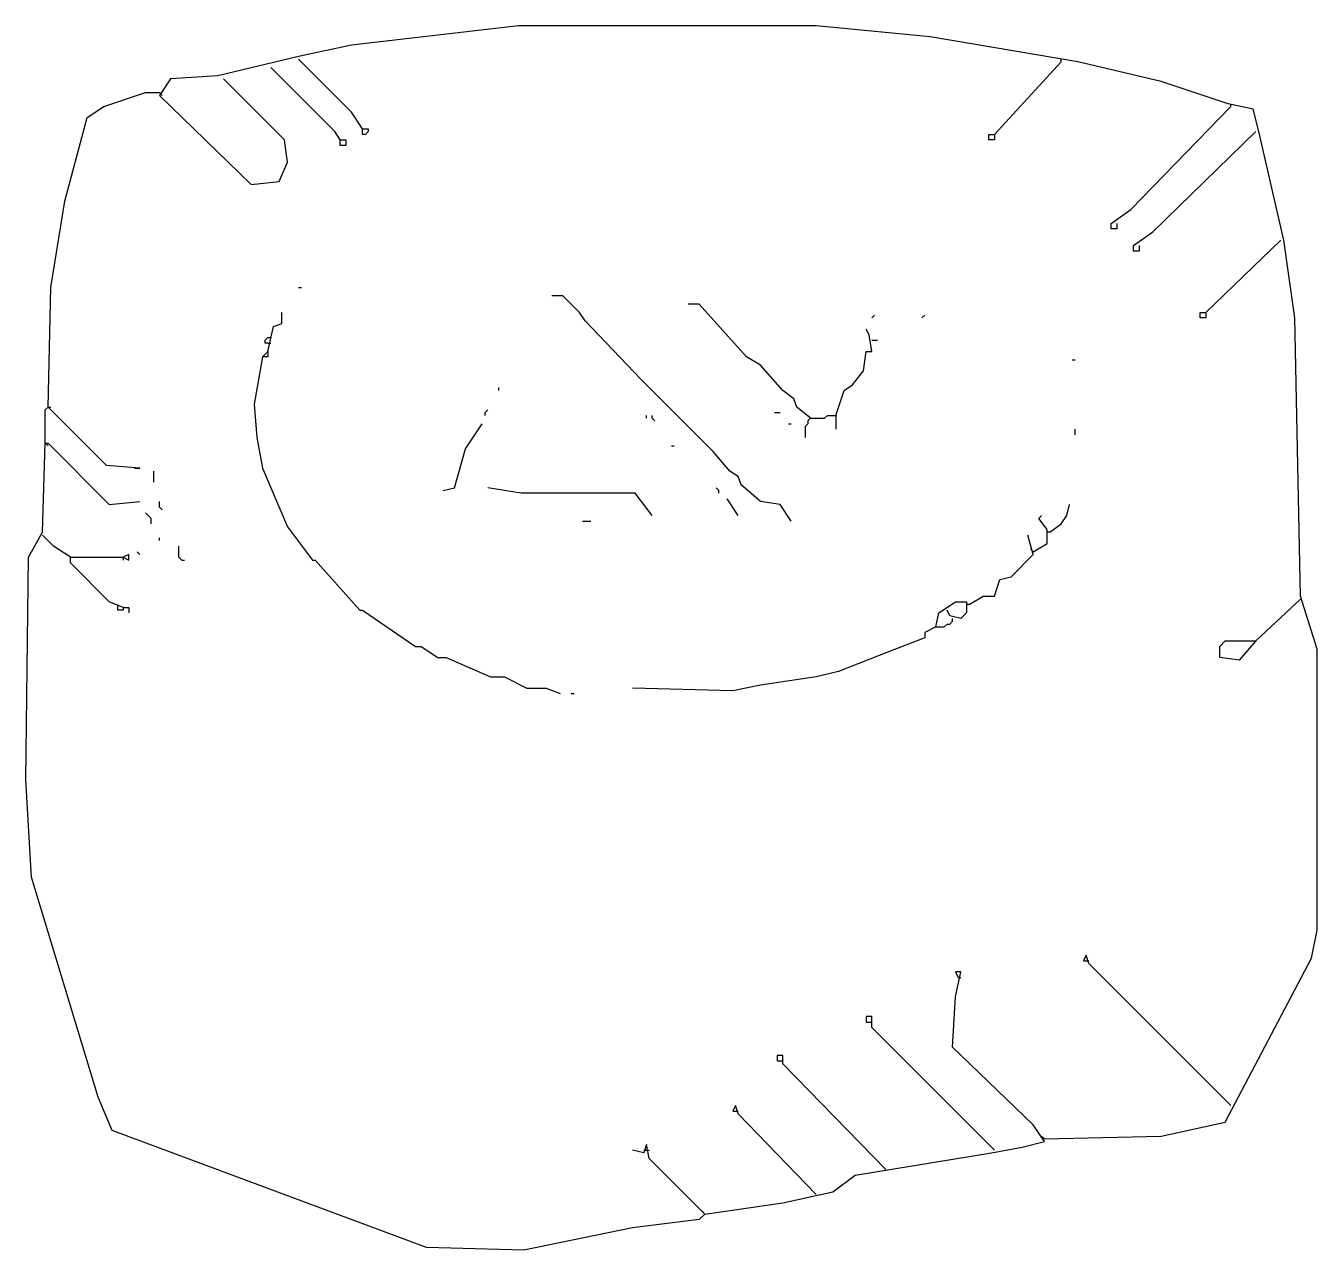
# Model space of a CAD drawing. Extents: x 0.47 to 9.57, y 0.22 to 8.84.
import ezdxf

# ---------------------------------------------------------------- set-up
doc = ezdxf.new("R2010")
doc.units = 0

msp = doc.modelspace()

# ---------------------------------------------------------------- linework, layer by layer
at = {"layer": 'PFV', "color": 0}
for points in [[(7.647059, 1, 0), (8.470588, 1.019608, 0), (8.921569, 1.117647, 0), (9.529412, 2.27451, 0), (9.568627, 2.470588, 0), (9.568627, 4.45098, 0), (9.45098, 4.823529, 0), (9.411765, 6.784314, 0), (9.333333, 7.333333, 0), (9.156863, 8.098039, 0), (9.117647, 8.254902, 0), (8.941176, 8.294118, 0), (8.470588, 8.45098, 0), (7.882353, 8.588235, 0), (6.843137, 8.764706, 0), (6.039216, 8.843137, 0), (3.941176, 8.843137, 0), (2.764706, 8.705882, 0), (2.392157, 8.627451, 0), (1.823529, 8.490196, 0), (1.490196, 8.470588, 0), (1.411765, 8.352941, 0), (2.058824, 7.72549, 0), (2.254902, 7.745098, 0), (2.313725, 7.882353, 0), (2.294118, 8.039216, 0), (1.862745, 8.470588, 0)], [(2.843137, 8.117647, 0), (2.764706, 8.235294, 0), (2.392157, 8.607843, 0)], [(7.294118, 8.078431, 0), (7.764706, 8.588235, 0)], [(7.764706, 8.588235, 0), (7.764706, 8.607843, 0)], [(2.686275, 8.039216, 0), (2.647059, 8.098039, 0), (2.196078, 8.54902, 0)], [(1.235294, 5.72549, 0), (1.27451, 5.72549, 0), (1.039216, 5.745098, 0), (0.627451, 6.156863, 0), (0.647059, 7, 0), (0.745098, 7.607843, 0), (0.901961, 8.196078, 0), (1.019608, 8.27451, 0), (1.313725, 8.372549, 0), (1.411765, 8.372549, 0)], [(1.411765, 8.372549, 0), (1.431373, 8.352941, 0)], [(8.960784, 8.27451, 0), (8.960784, 8.294118, 0)], [(8.156863, 7.45098, 0), (8.156863, 7.411765, 0), (8.117647, 7.411765, 0), (8.117647, 7.45098, 0), (8.254902, 7.54902, 0), (8.960784, 8.27451, 0)], [(2.843137, 8.117647, 0), (2.882353, 8.117647, 0), (2.882353, 8.098039, 0), (2.862745, 8.078431, 0), (2.843137, 8.078431, 0), (2.843137, 8.117647, 0)], [(8.313725, 7.294118, 0), (8.313725, 7.254902, 0), (8.27451, 7.254902, 0), (8.27451, 7.294118, 0), (8.411765, 7.392157, 0), (9.137255, 8.098039, 0)], [(2.686275, 8.039216, 0), (2.72549, 8.039216, 0), (2.72549, 8, 0), (2.686275, 8, 0), (2.686275, 8.039216, 0)], [(7.294118, 8.078431, 0), (7.294118, 8.039216, 0), (7.254902, 8.039216, 0), (7.254902, 8.078431, 0), (7.294118, 8.078431, 0)], [(8.784314, 6.823529, 0), (9.313725, 7.333333, 0)], [(2.392157, 7, 0), (2.411765, 7, 0)], [(5.862745, 5.352941, 0), (5.784314, 5.470588, 0), (5.647059, 5.490196, 0), (5.509804, 5.607843, 0), (5.490196, 5.666667, 0), (5.431373, 5.705882, 0), (5.313725, 5.843137, 0), (5.176471, 5.980392, 0), (4.803922, 6.352941, 0), (4.411765, 6.764706, 0), (4.372549, 6.823529, 0), (4.254902, 6.941176, 0), (4.176471, 6.941176, 0)], [(6, 6.078431, 0), (5.901961, 6.156863, 0), (5.882353, 6.215686, 0), (5.803922, 6.27451, 0), (5.647059, 6.45098, 0), (5.54902, 6.509804, 0), (5.215686, 6.882353, 0), (5.137255, 6.882353, 0)], [(2.176471, 6.54902, 0), (2.215686, 6.72549, 0), (2.27451, 6.745098, 0), (2.27451, 6.823529, 0)], [(6.431373, 6.784314, 0), (6.45098, 6.803922, 0)], [(6.784314, 6.784314, 0), (6.803922, 6.803922, 0)], [(8.784314, 6.823529, 0), (8.784314, 6.784314, 0), (8.745098, 6.784314, 0), (8.745098, 6.823529, 0), (8.784314, 6.823529, 0)], [(2.176471, 6.607843, 0), (2.156863, 6.607843, 0), (2.156863, 6.627451, 0), (2.176471, 6.647059, 0), (2.196078, 6.647059, 0)], [(6.176471, 6.098039, 0), (6.235294, 6.27451, 0), (6.294118, 6.313725, 0), (6.372549, 6.411765, 0), (6.392157, 6.54902, 0), (6.431373, 6.54902, 0), (6.411765, 6.666667, 0), (6.392157, 6.705882, 0)], [(2.176471, 6.607843, 0), (2.196078, 6.607843, 0)], [(6.431373, 6.627451, 0), (6.470588, 6.627451, 0)], [(2.137255, 6.509804, 0), (2.176471, 6.54902, 0), (2.176471, 6.509804, 0), (2.137255, 6.509804, 0), (2.078431, 6.176471, 0), (2.098039, 5.941176, 0), (2.137255, 5.72549, 0), (2.313725, 5.313725, 0), (2.490196, 5.078431, 0), (2.509804, 5.078431, 0), (2.823529, 4.72549, 0), (2.843137, 4.72549, 0), (3.215686, 4.470588, 0), (3.254902, 4.470588, 0), (3.372549, 4.392157, 0), (3.431373, 4.392157, 0), (3.745098, 4.254902, 0), (3.843137, 4.254902, 0), (4, 4.176471, 0), (4.137255, 4.176471, 0), (4.235294, 4.137255, 0)], [(7.843137, 6.490196, 0), (7.862745, 6.490196, 0)], [(3.803922, 6.27451, 0), (3.803922, 6.294118, 0)], [(0.607843, 5.901961, 0), (0.607843, 6.137255, 0), (0.627451, 6.156863, 0)], [(0.627451, 6.156863, 0), (0.647059, 6.156863, 0)], [(3.705882, 6.098039, 0), (3.705882, 6.117647, 0), (3.72549, 6.137255, 0)], [(4.843137, 6.078431, 0), (4.843137, 6.098039, 0)], [(4.901961, 6.058824, 0), (4.882353, 6.078431, 0), (4.882353, 6.098039, 0)], [(5.745098, 6.117647, 0), (5.784314, 6.117647, 0)], [(6, 6.078431, 0), (5.980392, 6.098039, 0)], [(6, 6.078431, 0), (6.098039, 6.078431, 0), (6.117647, 6.098039, 0), (6.176471, 6.098039, 0), (6.176471, 6, 0)], [(3.411765, 5.568627, 0), (3.490196, 5.588235, 0), (3.568627, 5.862745, 0), (3.686275, 6.039216, 0)], [(5.843137, 6.039216, 0), (5.862745, 6.039216, 0)], [(6, 6.078431, 0), (5.980392, 6.058824, 0), (5.980392, 6.039216, 0), (5.960784, 6.019608, 0), (5.960784, 5.941176, 0)], [(7.862745, 5.960784, 0), (7.862745, 6, 0)], [(5.254902, 0.470588, 0), (5.215686, 0.431373, 0), (4.745098, 0.372549, 0), (3.980392, 0.215686, 0), (3.294118, 0.235294, 0), (1.078431, 1.058824, 0), (0.980392, 1.294118, 0), (0.509804, 2.843137, 0), (0.470588, 3.529412, 0), (0.490196, 5.098039, 0), (0.588235, 5.27451, 0), (0.607843, 5.901961, 0), (0.627451, 5.901961, 0), (1.058824, 5.470588, 0), (1.27451, 5.490196, 0)], [(0.607843, 5.901961, 0), (0.627451, 5.882353, 0)], [(5.019608, 5.882353, 0), (5.039216, 5.882353, 0)], [(1.372549, 5.627451, 0), (1.372549, 5.705882, 0)], [(4.882353, 5.392157, 0), (4.764706, 5.54902, 0), (3.960784, 5.54902, 0), (3.72549, 5.588235, 0)], [(5.352941, 5.54902, 0), (5.352941, 5.568627, 0), (5.333333, 5.588235, 0)], [(1.431373, 5.431373, 0), (1.411765, 5.45098, 0), (1.411765, 5.490196, 0)], [(5.490196, 5.392157, 0), (5.411765, 5.509804, 0)], [(7.686275, 5.27451, 0), (7.764706, 5.333333, 0), (7.803922, 5.392157, 0), (7.823529, 5.470588, 0)], [(1.352941, 5.333333, 0), (1.352941, 5.372549, 0), (1.333333, 5.392157, 0), (1.313725, 5.411765, 0)], [(7.568627, 5.137255, 0), (7.666667, 5.196078, 0), (7.666667, 5.294118, 0), (7.607843, 5.372549, 0), (7.627451, 5.392157, 0)], [(4.392157, 5.352941, 0), (4.45098, 5.352941, 0)], [(0.784314, 5.098039, 0), (0.666667, 5.176471, 0), (0.588235, 5.254902, 0)], [(1.411765, 5.215686, 0), (1.411765, 5.235294, 0)], [(7.117647, 4.764706, 0), (7.215686, 4.823529, 0), (7.294118, 4.823529, 0), (7.333333, 4.941176, 0), (7.411765, 4.960784, 0), (7.568627, 5.117647, 0), (7.529412, 5.254902, 0)], [(7.686275, 5.27451, 0), (7.666667, 5.27451, 0)], [(1.156863, 4.745098, 0), (1.058824, 4.784314, 0), (0.784314, 5.058824, 0), (0.784314, 5.098039, 0), (1.156863, 5.098039, 0), (1.196078, 5.078431, 0), (1.196078, 5.117647, 0), (1.156863, 5.098039, 0)], [(1.156863, 5.098039, 0), (1.156863, 5.078431, 0)], [(1.27451, 5.117647, 0), (1.254902, 5.137255, 0)], [(1.568627, 5.078431, 0), (1.54902, 5.098039, 0), (1.54902, 5.176471, 0)], [(7.568627, 5.137255, 0), (7.54902, 5.156863, 0)], [(1.568627, 5.078431, 0), (1.588235, 5.078431, 0)], [(1.156863, 4.745098, 0), (1.156863, 4.72549, 0), (1.117647, 4.72549, 0), (1.117647, 4.764706, 0)], [(1.156863, 4.745098, 0), (1.196078, 4.745098, 0), (1.196078, 4.705882, 0)], [(6.882353, 4.607843, 0), (6.901961, 4.705882, 0), (7.019608, 4.784314, 0), (7.098039, 4.784314, 0), (7.098039, 4.705882, 0), (7.058824, 4.666667, 0), (6.980392, 4.686275, 0), (6.960784, 4.72549, 0)], [(7.117647, 4.764706, 0), (7.098039, 4.764706, 0)], [(9.137255, 4.509804, 0), (9.45098, 4.803922, 0)], [(6.882353, 4.607843, 0), (6.941176, 4.607843, 0), (6.960784, 4.627451, 0), (6.980392, 4.627451, 0), (7, 4.647059, 0), (7, 4.666667, 0)], [(6.882353, 4.607843, 0), (6.803922, 4.568627, 0), (6.803922, 4.529412, 0), (6.54902, 4.431373, 0), (6.196078, 4.294118, 0), (6.039216, 4.254902, 0), (5.647059, 4.196078, 0), (5.45098, 4.156863, 0), (4.745098, 4.176471, 0)], [(9.137255, 4.509804, 0), (9.019608, 4.372549, 0), (8.882353, 4.392157, 0), (8.882353, 4.470588, 0), (8.921569, 4.509804, 0), (9.137255, 4.509804, 0)], [(4.313725, 4.137255, 0), (4.333333, 4.137255, 0)], [(8.960784, 1.235294, 0), (7.960784, 2.235294, 0), (7.941176, 2.294118, 0), (7.921569, 2.254902, 0), (7.960784, 2.254902, 0)], [(5.254902, 0.470588, 0), (5.803922, 0.54902, 0), (6.156863, 0.627451, 0), (6.313725, 0.745098, 0), (7.27451, 0.901961, 0), (7.490196, 0.941176, 0), (7.647059, 0.980392, 0), (7.568627, 1.098039, 0), (7, 1.647059, 0), (7.019608, 2, 0), (7.058824, 2.176471, 0), (7.019608, 2.176471, 0), (7.039216, 2.137255, 0)], [(7.039216, 2.137255, 0), (7.058824, 2.137255, 0)], [(7.294118, 0.921569, 0), (6.431373, 1.784314, 0), (6.431373, 1.862745, 0), (6.392157, 1.862745, 0), (6.392157, 1.823529, 0), (6.431373, 1.823529, 0)], [(6.529412, 0.784314, 0), (5.803922, 1.529412, 0), (5.803922, 1.588235, 0), (5.764706, 1.588235, 0), (5.764706, 1.54902, 0), (5.803922, 1.54902, 0)], [(6.039216, 0.607843, 0), (5.490196, 1.176471, 0), (5.470588, 1.235294, 0), (5.45098, 1.196078, 0), (5.490196, 1.196078, 0)], [(8.960784, 1.235294, 0), (8.941176, 1.254902, 0)], [(7.647059, 1, 0), (7.627451, 1.019608, 0)], [(5.254902, 0.470588, 0), (4.862745, 0.862745, 0), (4.843137, 0.960784, 0), (4.823529, 0.901961, 0), (4.745098, 0.921569, 0)], [(4.823529, 0.921569, 0), (4.862745, 0.921569, 0)], [(7.294118, 0.921569, 0), (7.27451, 0.941176, 0)], [(6.529412, 0.784314, 0), (6.509804, 0.803922, 0)], [(6.039216, 0.607843, 0), (6.019608, 0.627451, 0)], [(5.254902, 0.470588, 0), (5.235294, 0.490196, 0)]]:
    msp.add_polyline3d(points, dxfattribs=at)

doc.saveas('drawing.dxf')
